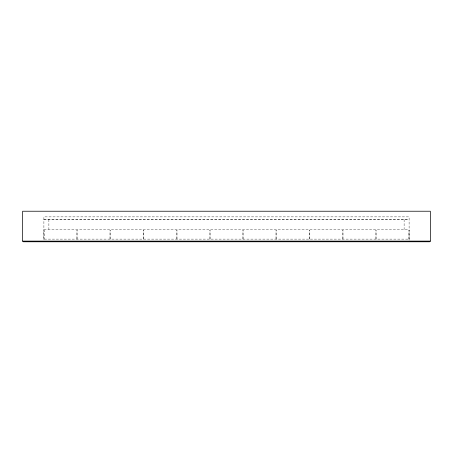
<?xml version="1.0" encoding="UTF-8"?>
<svg xmlns="http://www.w3.org/2000/svg" width="453" height="453" viewBox="0 0 453 453"><rect width="100%" height="100%" fill="white"/><g stroke="black" fill="none" stroke-linecap="round" stroke-linejoin="round"><path stroke-width="0.34" stroke-dasharray="2.27 1.7" d="M43.896 219.195L409.104 219.195M43.896 219.558L409.104 219.558M43.896 229.456L409.104 229.456M409.104 240.113L409.104 216.874L43.896 216.874L43.896 240.113M408.77 239.116L408.77 230.3L409.433 230.3L409.433 239.116L43.567 239.116L43.567 230.3L44.23 230.3L44.23 239.116M404.121 219.558L404.121 229.456M376.233 239.116L376.233 230.3L375.571 230.3L375.571 239.116M343.034 239.116L343.034 230.3L342.372 230.3L342.372 239.116M309.835 239.116L309.835 230.3L309.167 230.3L309.167 239.116M276.63 239.116L276.63 230.3L275.968 230.3L275.968 239.116M243.431 239.116L243.431 230.3L242.768 230.3L242.768 239.116M210.232 239.116L210.232 230.3L209.569 230.3L209.569 239.116M177.032 239.116L177.032 230.3L176.37 230.3L176.37 239.116M143.833 239.116L143.833 230.3L143.165 230.3L143.165 239.116M110.628 239.116L110.628 230.3L109.966 230.3L109.966 239.116M77.429 239.116L77.429 230.3L76.767 230.3L76.767 239.116M48.879 219.558L48.879 229.456"/><path stroke-width="0.68" d="M430.35 241.109L429.687 241.772L23.313 241.772L22.65 241.109L22.65 211.228L430.35 211.228L430.35 241.109L22.65 241.109"/></g></svg>
